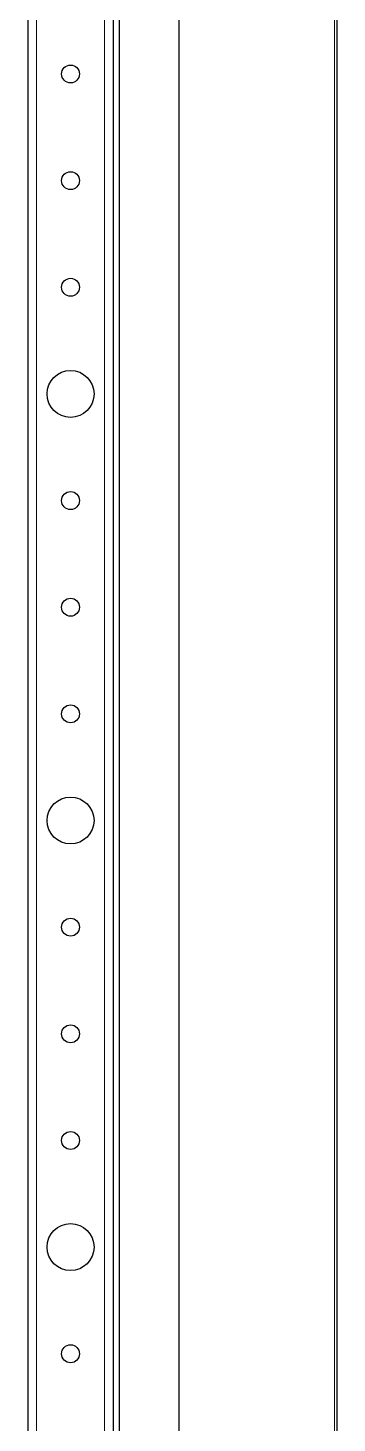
# Model space of a CAD drawing. Header units: millimetres. Extents: x -1414 to 3358, y -1920 to 1219.
# Drawn here: x 250.1 to 322.6, y -862.5 to -535.4 of the extents above; entities that cross this region are included whole.
import ezdxf

# ---------------------------------------------------------------- set-up
doc = ezdxf.new("R2010")
doc.units = ezdxf.units.MM

msp = doc.modelspace()

# ---------------------------------------------------------------- linework, layer by layer
at = {"color": 7, "linetype": 'Continuous', "lineweight": 25}
for p, q in [((322.56, -1198.72), (322.56, 756.28)), ((271.56, -1167.22), (271.56, 724.78)), ((250.06, 696.28), (250.06, -1138.72)), ((270.06, 696.28), (270.06, -1138.72)), ((285.56, -1049.22), (285.56, -518.22))]:
    msp.add_line(p, q, dxfattribs=at)
at = {"color": 8, "linetype": 'Continuous', "lineweight": 18}
for p, q in [((252.06, 696.28), (252.06, -1138.72)), ((268.06, 696.28), (268.06, -1138.72)), ((321.96, -519.92), (321.96, -1047.52))]:
    msp.add_line(p, q, dxfattribs=at)
at = {"color": 7, "linetype": 'Continuous', "lineweight": 25}
for centre, radius in [((260.06, -546.22), 2.1), ((260.06, -571.22), 2.1), ((260.06, -596.22), 2.1), ((260.06, -621.22), 5.5), ((260.06, -646.22), 2.1), ((260.06, -671.22), 2.1), ((260.06, -696.22), 2.1), ((260.06, -721.22), 5.5), ((260.06, -746.22), 2.1), ((260.06, -771.22), 2.1), ((260.06, -796.22), 2.1), ((260.06, -821.22), 5.5), ((260.06, -846.22), 2.1)]:
    msp.add_circle(centre, radius, dxfattribs=at)

doc.saveas('drawing.dxf')
